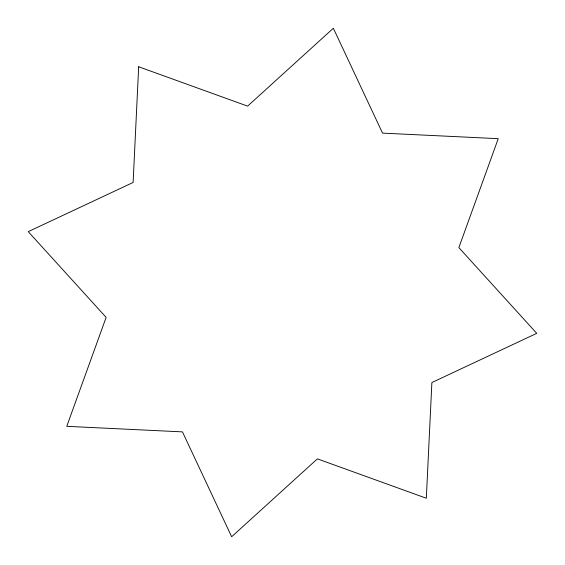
<?xml version="1.0" encoding="UTF-8"?>
<svg xmlns="http://www.w3.org/2000/svg" width="565" height="565" viewBox="0 0 565 565"><rect width="100%" height="100%" fill="white"/><g stroke="black" fill="none" stroke-linecap="round" stroke-linejoin="round"><path stroke-width="0.85" d="M138.672 66.762L133.121 182.46L28.25 231.65L106.135 317.389L66.762 426.328L182.46 431.879L231.65 536.75L317.389 458.865L426.328 498.238L431.879 382.54L536.75 333.35L458.865 247.611L498.238 138.672L382.54 133.121L333.35 28.25L247.611 106.135L138.672 66.762"/></g></svg>
